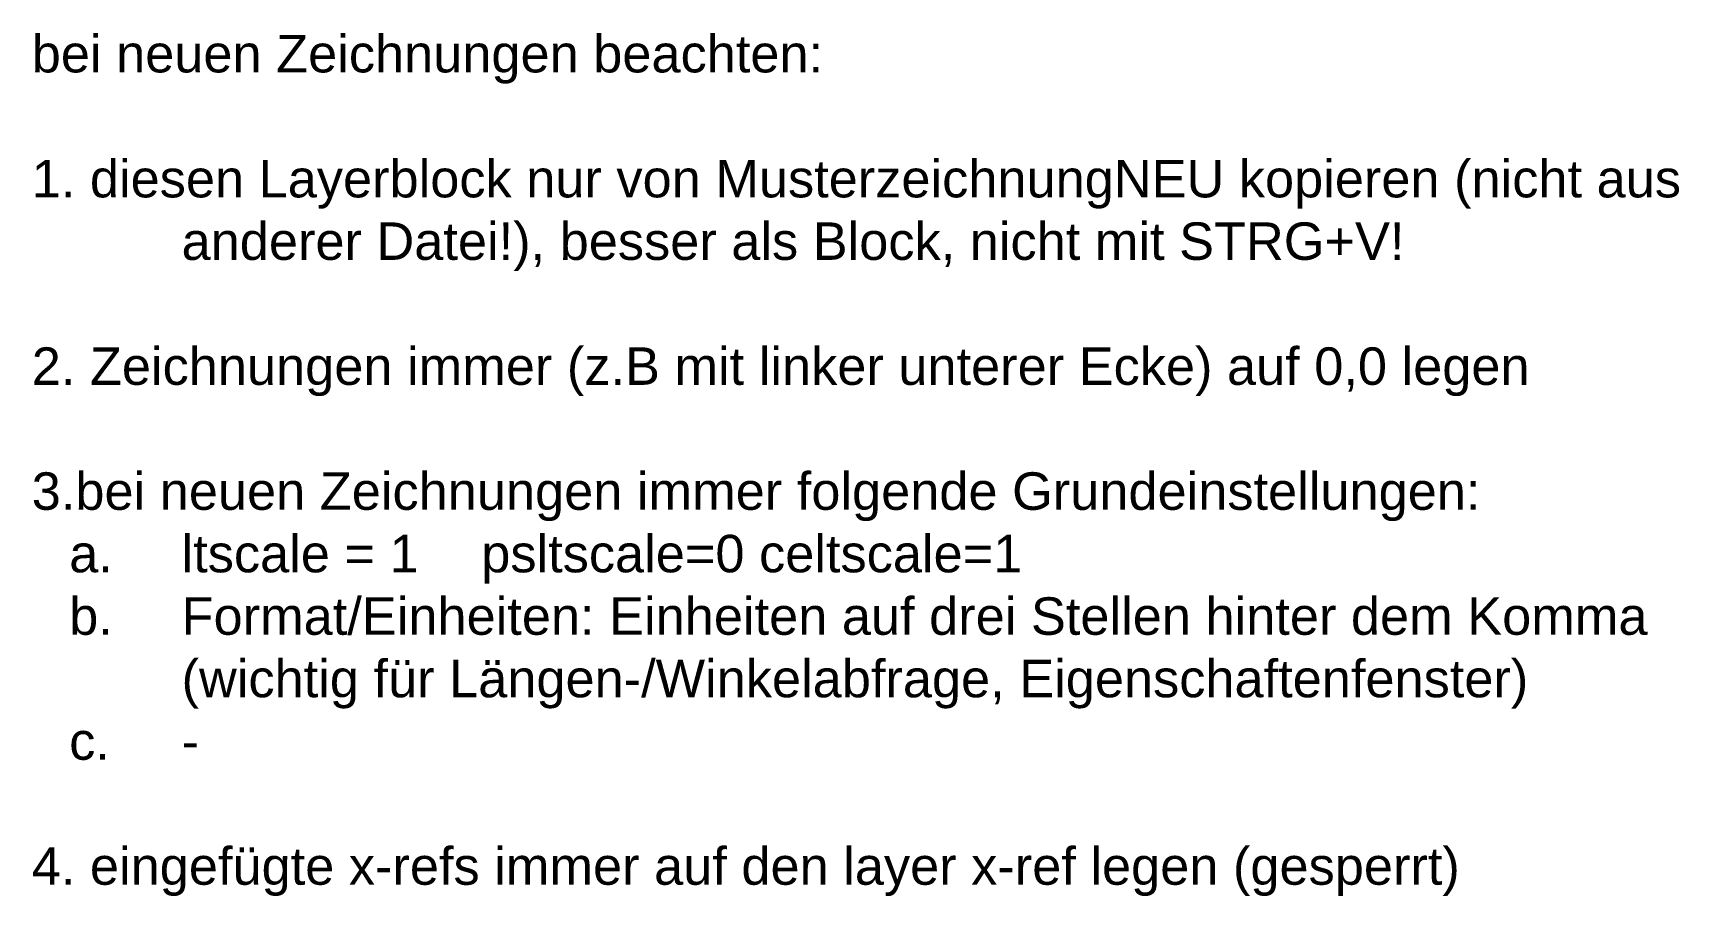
# Model space of a CAD drawing. Extents: x 17699 to 28884, y -7809 to 6608.
# Drawn here: x 17898 to 28884, y -7809 to -2053 of the extents above; entities that cross this region are included whole.
import ezdxf

# ---------------------------------------------------------------- set-up
doc = ezdxf.new("R2010")
doc.units = 0
doc.styles.add('ARIAL', font='arial.ttf')

msp = doc.modelspace()

# ---------------------------------------------------------------- texts
at = {"insert": (17890.394, -2066.051), "char_height": 250, "attachment_point": 1, "style": 'ARIAL'}
msp.add_mtext_dynamic_manual_height_columns('bei neuen Zeichnungen beachten:\\P\\P1. diesen Layerblock nur von MusterzeichnungNEU kopieren (nicht aus ^Ianderer Datei!), besser als Block, nicht mit STRG+V!\\P\\P2. Zeichnungen immer (z.B mit linker unterer Ecke) auf 0,0 legen\\P\\P3.bei neuen Zeichnungen immer folgende Grundeinstellungen:\\P\\pi-750,l1000,t1000,3000;a.^Iltscale = 1^Ipsltscale=0 celtscale=1\\P\\pt1000;b.^IFormat/Einheiten: Einheiten auf drei Stellen hinter dem Komma (wichtig für Längen-/Winkelabfrage, Eigenschaftenfenster)\\Pc.^I-\\P\\pi0,l0,tz;\\P4. eingefügte x-refs immer auf den layer x-ref legen (gesperrt)', width=11847.5603, gutter_width=125, heights=[0], dxfattribs=at)

doc.saveas('drawing.dxf')
